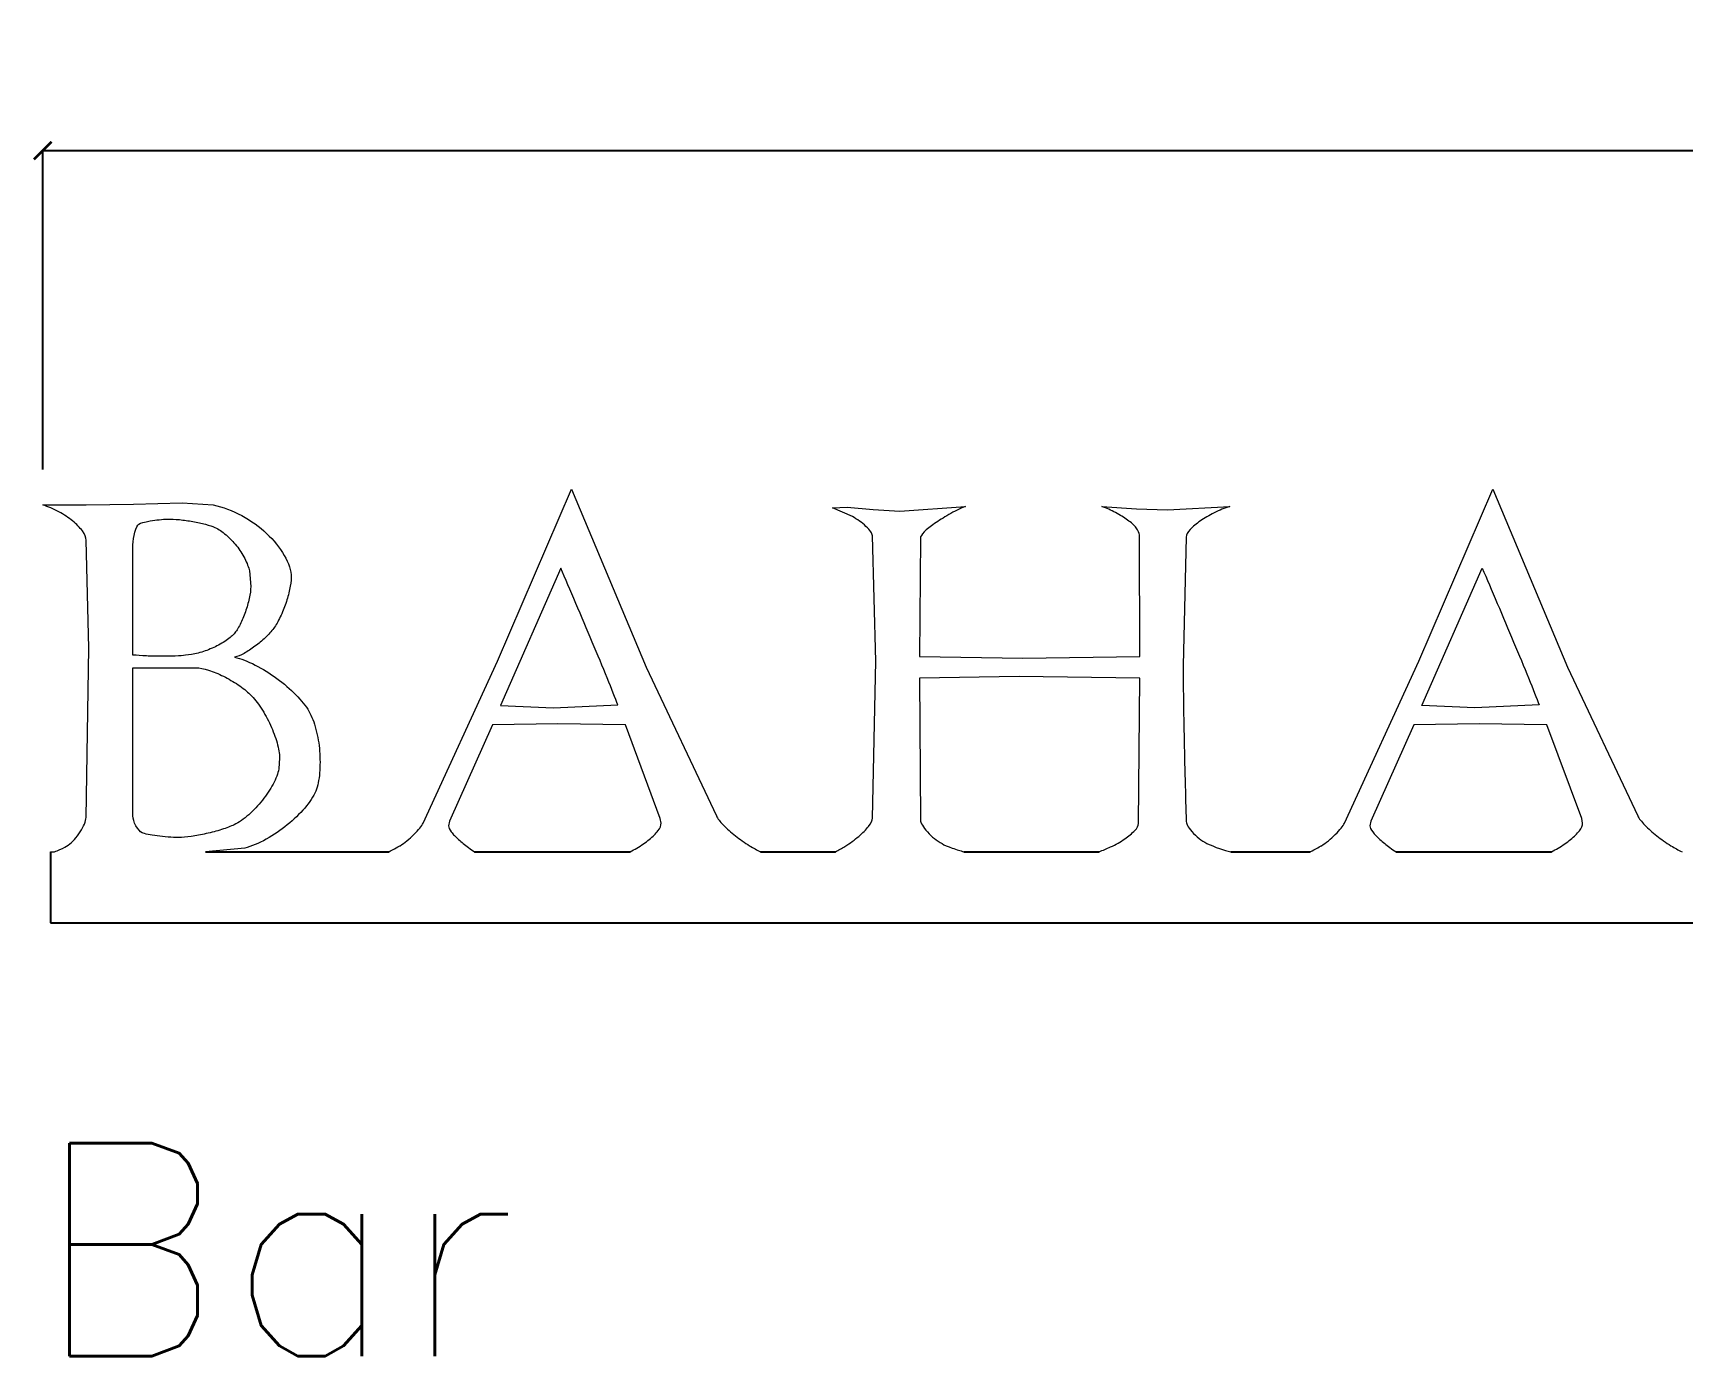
# Model space of a CAD drawing. Header units: inches. Extents: x 85 to 393, y -4 to 52.
# Drawn here: x 85.1 to 154.7, y -4 to 51.9 of the extents above; entities that cross this region are included whole.
import ezdxf

# ---------------------------------------------------------------- set-up
doc = ezdxf.new("R2010")
doc.units = ezdxf.units.IN
doc.header["$LTSCALE"] = 0.5
doc.header["$MEASUREMENT"] = 0
doc.layers.add('DIM', color=2, linetype='Continuous', lineweight=25)
doc.layers.add('I-FURN2', color=4, linetype='Continuous', lineweight=13)
doc.styles.add('Annotative', font='romans.shx', dxfattribs={"width": 0.75})
doc.styles.add('Arch-Dim', font='romans.shx', dxfattribs={"width": 0.75})
doc.dimstyles.new('Arch fav inches', dxfattribs={"dimscale": 48, "dimtxt": 0.0625, "dimasz": 0.015625, "dimexe": 0, "dimexo": 0.03125, "dimgap": 0.03125, "dimtad": 1, "dimdec": 1, "dimzin": 3, "dimdsep": 46, "dimtxsty": 'Arch-Dim', "dimblk1": 'ARCHTICK', "dimblk2": 'ARCHTICK', "dimsah": 1, "dimcen": 1, "dimclrd": 256, "dimclre": 256, "dimclrt": 256, "dimadec": 4, "dimazin": 2, "dimtfac": 1, "dimtdec": 1, "dimtix": 1, "dimtmove": 2, "dimatfit": 3, "dimfxl": 1, "dimfrac": 2, "dimtolj": 1, "dimtzin": 7, "dimarcsym": 0})

# ---------------------------------------------------------------- blocks, each defined once
blk = doc.blocks.new('baha sign flat letters')
at = {"color": 7, "lineweight": 0}
for points in [[(641.963, 1148.773, 0.989), (641.963, 1148.773, 0.989), (645.089, 1156.05, 0.989), (645.089, 1156.05, 0.989)], [(645.089, 1156.05, 0.989), (645.089, 1156.05, 0.989), (648.251, 1148.522, 0.989), (648.251, 1148.522, 0.989)], [(680.896, 1148.773, 0.989), (680.896, 1148.773, 0.989), (684.022, 1156.05, 0.989), (684.022, 1156.05, 0.989)], [(684.022, 1156.05, 0.989), (684.022, 1156.05, 0.989), (687.184, 1148.522, 0.989), (687.184, 1148.522, 0.989)], [(623.425, 1155.088, 0.989), (623.203, 1155.207, 0.989), (622.978, 1155.304, 0.989), (622.751, 1155.376, 0.989)], [(622.751, 1155.376, 0.989), (622.751, 1155.376, 0.989), (624.584, 1155.376, 0.989), (624.584, 1155.376, 0.989)], [(624.584, 1155.376, 0.989), (624.584, 1155.376, 0.989), (626.578, 1155.411, 0.989), (626.578, 1155.411, 0.989)], [(626.578, 1155.411, 0.989), (626.578, 1155.411, 0.989), (628.644, 1155.465, 0.989), (628.644, 1155.465, 0.989)], [(628.644, 1155.465, 0.989), (628.644, 1155.465, 0.989), (629.956, 1155.376, 0.989), (629.956, 1155.376, 0.989)], [(629.956, 1155.376, 0.989), (630.363, 1155.292, 0.989), (630.764, 1155.143, 0.989), (631.159, 1154.926, 0.989)], [(658.971, 1155.116, 0.989), (658.971, 1155.116, 0.989), (661.738, 1155.314, 0.989), (661.738, 1155.314, 0.989)], [(661.738, 1155.314, 0.989), (661.499, 1155.217, 0.989), (661.267, 1155.104, 0.989), (661.038, 1154.973, 0.989)], [(668.081, 1155.052, 0.989), (667.889, 1155.155, 0.989), (667.697, 1155.242, 0.989), (667.505, 1155.314, 0.989)], [(667.505, 1155.314, 0.989), (667.505, 1155.314, 0.989), (668.961, 1155.206, 0.989), (668.961, 1155.206, 0.989)], [(670.272, 1155.17, 0.989), (670.272, 1155.17, 0.989), (672.914, 1155.314, 0.989), (672.914, 1155.314, 0.989)], [(672.914, 1155.314, 0.989), (672.685, 1155.242, 0.989), (672.466, 1155.152, 0.989), (672.249, 1155.044, 0.989)], [(624.009, 1154.702, 0.989), (623.841, 1154.84, 0.989), (623.647, 1154.968, 0.989), (623.425, 1155.088, 0.989)], [(624.423, 1154.279, 0.989), (624.314, 1154.424, 0.989), (624.176, 1154.564, 0.989), (624.009, 1154.702, 0.989)], [(631.159, 1154.926, 0.989), (631.554, 1154.711, 0.989), (631.905, 1154.459, 0.989), (632.211, 1154.172, 0.989)], [(656.116, 1155.26, 0.989), (656.116, 1155.26, 0.989), (656.745, 1155.277, 0.989), (656.745, 1155.277, 0.989)], [(656.959, 1154.882, 0.989), (656.959, 1154.882, 0.989), (656.116, 1155.26, 0.989), (656.116, 1155.26, 0.989)], [(656.745, 1155.277, 0.989), (656.745, 1155.277, 0.989), (657.841, 1155.187, 0.989), (657.841, 1155.187, 0.989)], [(657.535, 1154.468, 0.989), (657.355, 1154.636, 0.989), (657.164, 1154.775, 0.989), (656.959, 1154.882, 0.989)], [(657.841, 1155.187, 0.989), (657.841, 1155.187, 0.989), (658.971, 1155.116, 0.989), (658.971, 1155.116, 0.989)], [(661.038, 1154.973, 0.989), (660.811, 1154.84, 0.989), (660.608, 1154.711, 0.989), (660.428, 1154.586, 0.989)], [(668.592, 1154.738, 0.989), (668.443, 1154.846, 0.989), (668.273, 1154.951, 0.989), (668.081, 1155.052, 0.989)], [(668.952, 1154.406, 0.989), (668.862, 1154.52, 0.989), (668.743, 1154.631, 0.989), (668.592, 1154.738, 0.989)], [(668.961, 1155.206, 0.989), (668.961, 1155.206, 0.989), (670.272, 1155.17, 0.989), (670.272, 1155.17, 0.989)], [(671.664, 1154.703, 0.989), (671.491, 1154.583, 0.989), (671.348, 1154.463, 0.989), (671.234, 1154.344, 0.989)], [(672.249, 1155.044, 0.989), (672.033, 1154.936, 0.989), (671.839, 1154.822, 0.989), (671.664, 1154.703, 0.989)], [(624.584, 1153.884, 0.989), (624.584, 1154.005, 0.989), (624.531, 1154.136, 0.989), (624.423, 1154.279, 0.989)], [(632.211, 1154.172, 0.989), (632.516, 1153.884, 0.989), (632.765, 1153.576, 0.989), (632.956, 1153.247, 0.989)], [(657.804, 1154.074, 0.989), (657.804, 1154.17, 0.989), (657.714, 1154.301, 0.989), (657.535, 1154.468, 0.989)], [(657.947, 1148.774, 0.989), (657.947, 1148.774, 0.989), (657.804, 1154.074, 0.989), (657.804, 1154.074, 0.989)], [(659.834, 1153.966, 0.989), (659.834, 1153.966, 0.989), (659.799, 1148.971, 0.989), (659.799, 1148.971, 0.989)], [(659.996, 1154.236, 0.989), (659.889, 1154.128, 0.989), (659.834, 1154.038, 0.989), (659.834, 1153.966, 0.989)], [(660.428, 1154.586, 0.989), (660.249, 1154.46, 0.989), (660.103, 1154.344, 0.989), (659.996, 1154.236, 0.989)], [(669.087, 1154.109, 0.989), (669.087, 1154.193, 0.989), (669.041, 1154.292, 0.989), (668.952, 1154.406, 0.989)], [(669.104, 1148.971, 0.989), (669.104, 1148.971, 0.989), (669.087, 1154.109, 0.989), (669.087, 1154.109, 0.989)], [(671.063, 1154.019, 0.989), (671.063, 1154.019, 0.989), (670.938, 1148.594, 0.989), (670.938, 1148.594, 0.989)], [(671.234, 1154.344, 0.989), (671.121, 1154.223, 0.989), (671.063, 1154.116, 0.989), (671.063, 1154.019, 0.989)], [(624.692, 1149.321, 0.989), (624.692, 1149.321, 0.989), (624.584, 1153.884, 0.989), (624.584, 1153.884, 0.989)], [(644.64, 1152.708, 0.989), (644.64, 1152.708, 0.989), (642.089, 1146.906, 0.989), (642.089, 1146.906, 0.989)], [(645.278, 1151.217, 0.989), (645.043, 1151.768, 0.989), (644.832, 1152.265, 0.989), (644.64, 1152.708, 0.989)], [(633.019, 1151.217, 0.989), (632.953, 1151.019, 0.989), (632.875, 1150.827, 0.989), (632.785, 1150.643, 0.989)], [(633.181, 1151.801, 0.989), (633.139, 1151.61, 0.989), (633.085, 1151.415, 0.989), (633.019, 1151.217, 0.989)], [(645.969, 1149.582, 0.989), (645.741, 1150.121, 0.989), (645.512, 1150.666, 0.989), (645.278, 1151.217, 0.989)], [(632.785, 1150.643, 0.989), (632.695, 1150.456, 0.989), (632.602, 1150.297, 0.989), (632.507, 1150.166, 0.989)], [(632.157, 1149.771, 0.989), (632.019, 1149.638, 0.989), (631.871, 1149.516, 0.989), (631.717, 1149.403, 0.989)], [(632.507, 1150.166, 0.989), (632.41, 1150.034, 0.989), (632.294, 1149.903, 0.989), (632.157, 1149.771, 0.989)], [(624.584, 1142.171, 0.989), (624.584, 1142.171, 0.989), (624.692, 1149.321, 0.989), (624.692, 1149.321, 0.989)], [(631.258, 1149.106, 0.989), (631.108, 1149.022, 0.989), (630.973, 1148.968, 0.989), (630.854, 1148.944, 0.989)], [(631.717, 1149.403, 0.989), (631.561, 1149.288, 0.989), (631.408, 1149.189, 0.989), (631.258, 1149.106, 0.989)], [(646.598, 1148.065, 0.989), (646.407, 1148.537, 0.989), (646.197, 1149.044, 0.989), (645.969, 1149.582, 0.989)], [(630.854, 1148.944, 0.989), (631.118, 1148.885, 0.989), (631.408, 1148.774, 0.989), (631.725, 1148.612, 0.989)], [(631.725, 1148.612, 0.989), (632.043, 1148.45, 0.989), (632.348, 1148.261, 0.989), (632.642, 1148.046, 0.989)], [(638.819, 1141.929, 0.989), (638.819, 1141.929, 0.989), (641.963, 1148.773, 0.989), (641.963, 1148.773, 0.989)], [(648.251, 1148.522, 0.989), (648.251, 1148.522, 0.989), (651.215, 1142.234, 0.989), (651.215, 1142.234, 0.989)], [(657.804, 1142.144, 0.989), (657.804, 1142.144, 0.989), (657.947, 1148.774, 0.989), (657.947, 1148.774, 0.989)], [(659.799, 1148.971, 0.989), (659.799, 1148.971, 0.989), (664.164, 1148.899, 0.989), (664.164, 1148.899, 0.989)], [(664.164, 1148.899, 0.989), (664.164, 1148.899, 0.989), (669.104, 1148.971, 0.989), (669.104, 1148.971, 0.989)], [(670.938, 1148.594, 0.989), (670.938, 1148.295, 0.989), (670.941, 1147.882, 0.989), (670.946, 1147.354, 0.989)], [(677.753, 1141.929, 0.989), (677.753, 1141.929, 0.989), (680.896, 1148.773, 0.989), (680.896, 1148.773, 0.989)], [(687.184, 1148.522, 0.989), (687.184, 1148.522, 0.989), (690.149, 1142.234, 0.989), (690.149, 1142.234, 0.989)], [(632.642, 1148.046, 0.989), (632.935, 1147.83, 0.989), (633.201, 1147.599, 0.989), (633.441, 1147.354, 0.989)], [(647.047, 1146.924, 0.989), (646.94, 1147.211, 0.989), (646.79, 1147.591, 0.989), (646.598, 1148.065, 0.989)], [(664.002, 1148.127, 0.989), (664.002, 1148.127, 0.989), (659.799, 1148.056, 0.989), (659.799, 1148.056, 0.989)], [(659.799, 1148.056, 0.989), (659.799, 1148.056, 0.989), (659.834, 1142.072, 0.989), (659.834, 1142.072, 0.989)], [(669.104, 1148.056, 0.989), (669.104, 1148.056, 0.989), (664.002, 1148.127, 0.989), (664.002, 1148.127, 0.989)], [(669.051, 1141.911, 0.989), (669.051, 1141.911, 0.989), (669.104, 1148.056, 0.989), (669.104, 1148.056, 0.989)], [(633.441, 1147.354, 0.989), (633.68, 1147.109, 0.989), (633.866, 1146.878, 0.989), (633.998, 1146.663, 0.989)], [(670.946, 1147.354, 0.989), (670.952, 1146.827, 0.989), (670.961, 1146.256, 0.989), (670.974, 1145.638, 0.989)], [(633.998, 1146.663, 0.989), (634.117, 1146.446, 0.989), (634.216, 1146.189, 0.989), (634.294, 1145.89, 0.989)], [(642.089, 1146.906, 0.989), (642.089, 1146.906, 0.989), (644.335, 1146.797, 0.989), (644.335, 1146.797, 0.989)], [(644.335, 1146.797, 0.989), (644.335, 1146.797, 0.989), (647.047, 1146.924, 0.989), (647.047, 1146.924, 0.989)], [(634.294, 1145.89, 0.989), (634.372, 1145.591, 0.989), (634.423, 1145.285, 0.989), (634.447, 1144.974, 0.989)], [(641.747, 1146.079, 0.989), (641.747, 1146.079, 0.989), (639.933, 1142.019, 0.989), (639.933, 1142.019, 0.989)], [(644.515, 1146.133, 0.989), (644.515, 1146.133, 0.989), (641.747, 1146.079, 0.989), (641.747, 1146.079, 0.989)], [(647.371, 1146.079, 0.989), (647.371, 1146.079, 0.989), (644.515, 1146.133, 0.989), (644.515, 1146.133, 0.989)], [(648.844, 1142.127, 0.989), (648.844, 1142.127, 0.989), (647.371, 1146.079, 0.989), (647.371, 1146.079, 0.989)], [(670.974, 1145.638, 0.989), (670.985, 1145.022, 0.989), (671, 1144.393, 0.989), (671.018, 1143.752, 0.989)], [(680.681, 1146.079, 0.989), (680.681, 1146.079, 0.989), (678.867, 1142.019, 0.989), (678.867, 1142.019, 0.989)], [(683.448, 1146.133, 0.989), (683.448, 1146.133, 0.989), (680.681, 1146.079, 0.989), (680.681, 1146.079, 0.989)], [(686.305, 1146.079, 0.989), (686.305, 1146.079, 0.989), (683.448, 1146.133, 0.989), (683.448, 1146.133, 0.989)], [(687.777, 1142.127, 0.989), (687.777, 1142.127, 0.989), (686.305, 1146.079, 0.989), (686.305, 1146.079, 0.989)], [(634.447, 1144.974, 0.989), (634.471, 1144.663, 0.989), (634.471, 1144.357, 0.989), (634.447, 1144.057, 0.989)], [(634.447, 1144.057, 0.989), (634.423, 1143.758, 0.989), (634.369, 1143.501, 0.989), (634.285, 1143.285, 0.989)], [(671.018, 1143.752, 0.989), (671.036, 1143.112, 0.989), (671.051, 1142.528, 0.989), (671.063, 1142.001, 0.989)], [(634.285, 1143.285, 0.989), (634.19, 1143.057, 0.989), (634.034, 1142.818, 0.989), (633.818, 1142.567, 0.989)], [(624.333, 1141.561, 0.989), (624.488, 1141.799, 0.989), (624.572, 1142.003, 0.989), (624.584, 1142.171, 0.989)], [(633.818, 1142.567, 0.989), (633.603, 1142.315, 0.989), (633.357, 1142.078, 0.989), (633.081, 1141.857, 0.989)], [(648.88, 1141.929, 0.989), (648.88, 1141.929, 0.989), (648.844, 1142.127, 0.989), (648.844, 1142.127, 0.989)], [(651.215, 1142.234, 0.989), (651.264, 1142.127, 0.989), (651.361, 1141.998, 0.989), (651.511, 1141.848, 0.989)], [(657.643, 1141.794, 0.989), (657.751, 1141.933, 0.989), (657.804, 1142.049, 0.989), (657.804, 1142.144, 0.989)], [(659.834, 1142.072, 0.989), (659.847, 1141.94, 0.989), (659.944, 1141.77, 0.989), (660.132, 1141.56, 0.989)], [(687.813, 1141.929, 0.989), (687.813, 1141.929, 0.989), (687.777, 1142.127, 0.989), (687.777, 1142.127, 0.989)], [(690.149, 1142.234, 0.989), (690.197, 1142.127, 0.989), (690.295, 1141.998, 0.989), (690.445, 1141.848, 0.989)], [(623.829, 1141.003, 0.989), (624.009, 1141.134, 0.989), (624.176, 1141.321, 0.989), (624.333, 1141.561, 0.989)], [(633.081, 1141.857, 0.989), (632.806, 1141.635, 0.989), (632.51, 1141.435, 0.989), (632.193, 1141.255, 0.989)], [(637.85, 1140.977, 0.989), (638.04, 1141.096, 0.989), (638.235, 1141.256, 0.989), (638.433, 1141.453, 0.989)], [(638.433, 1141.453, 0.989), (638.631, 1141.65, 0.989), (638.759, 1141.809, 0.989), (638.819, 1141.929, 0.989)], [(639.933, 1142.019, 0.989), (639.933, 1142.019, 0.989), (639.897, 1141.822, 0.989), (639.897, 1141.822, 0.989)], [(639.897, 1141.822, 0.989), (639.897, 1141.749, 0.989), (639.936, 1141.662, 0.989), (640.013, 1141.561, 0.989)], [(640.013, 1141.561, 0.989), (640.092, 1141.459, 0.989), (640.193, 1141.351, 0.989), (640.319, 1141.239, 0.989)], [(648.378, 1141.239, 0.989), (648.532, 1141.363, 0.989), (648.655, 1141.485, 0.989), (648.745, 1141.606, 0.989)], [(648.745, 1141.606, 0.989), (648.835, 1141.725, 0.989), (648.88, 1141.832, 0.989), (648.88, 1141.929, 0.989)], [(651.511, 1141.848, 0.989), (651.662, 1141.699, 0.989), (651.829, 1141.549, 0.989), (652.016, 1141.398, 0.989)], [(652.016, 1141.398, 0.989), (652.2, 1141.25, 0.989), (652.402, 1141.108, 0.989), (652.616, 1140.977, 0.989)], [(656.646, 1140.95, 0.989), (656.867, 1141.087, 0.989), (657.062, 1141.229, 0.989), (657.229, 1141.372, 0.989)], [(657.229, 1141.372, 0.989), (657.398, 1141.515, 0.989), (657.535, 1141.656, 0.989), (657.643, 1141.794, 0.989)], [(660.132, 1141.56, 0.989), (660.317, 1141.351, 0.989), (660.523, 1141.186, 0.989), (660.751, 1141.066, 0.989)], [(668.468, 1141.264, 0.989), (668.639, 1141.384, 0.989), (668.781, 1141.501, 0.989), (668.889, 1141.615, 0.989)], [(668.889, 1141.615, 0.989), (668.997, 1141.727, 0.989), (669.051, 1141.828, 0.989), (669.051, 1141.911, 0.989)], [(671.063, 1142.001, 0.989), (671.075, 1141.869, 0.989), (671.18, 1141.702, 0.989), (671.377, 1141.498, 0.989)], [(671.377, 1141.498, 0.989), (671.574, 1141.293, 0.989), (671.794, 1141.139, 0.989), (672.033, 1141.032, 0.989)], [(676.783, 1140.977, 0.989), (676.973, 1141.096, 0.989), (677.169, 1141.256, 0.989), (677.367, 1141.453, 0.989)], [(677.367, 1141.453, 0.989), (677.564, 1141.65, 0.989), (677.692, 1141.809, 0.989), (677.753, 1141.929, 0.989)], [(678.867, 1142.019, 0.989), (678.867, 1142.019, 0.989), (678.83, 1141.822, 0.989), (678.83, 1141.822, 0.989)], [(678.83, 1141.822, 0.989), (678.83, 1141.749, 0.989), (678.87, 1141.662, 0.989), (678.946, 1141.561, 0.989)], [(678.946, 1141.561, 0.989), (679.026, 1141.459, 0.989), (679.126, 1141.351, 0.989), (679.253, 1141.239, 0.989)], [(687.31, 1141.239, 0.989), (687.465, 1141.363, 0.989), (687.588, 1141.485, 0.989), (687.678, 1141.606, 0.989)], [(687.678, 1141.606, 0.989), (687.768, 1141.725, 0.989), (687.813, 1141.832, 0.989), (687.813, 1141.929, 0.989)], [(690.445, 1141.848, 0.989), (690.595, 1141.699, 0.989), (690.762, 1141.549, 0.989), (690.949, 1141.398, 0.989)], [(690.949, 1141.398, 0.989), (691.134, 1141.25, 0.989), (691.335, 1141.108, 0.989), (691.549, 1140.977, 0.989)], [(623.248, 1140.724, 0.989), (623.315, 1140.751, 0.989), (623.389, 1140.781, 0.989), (623.47, 1140.815, 0.989)], [(623.47, 1140.815, 0.989), (623.626, 1140.881, 0.989), (623.746, 1140.944, 0.989), (623.829, 1141.003, 0.989)], [(631.285, 1140.877, 0.989), (631.285, 1140.877, 0.989), (629.621, 1140.724, 0.989), (629.621, 1140.724, 0.989)], [(632.193, 1141.255, 0.989), (631.875, 1141.075, 0.989), (631.573, 1140.95, 0.989), (631.285, 1140.877, 0.989)], [(637.369, 1140.724, 0.989), (637.578, 1140.834, 0.989), (637.85, 1140.977, 0.989), (637.85, 1140.977, 0.989)], [(640.319, 1141.239, 0.989), (640.445, 1141.123, 0.989), (640.586, 1141.009, 0.989), (640.742, 1140.896, 0.989)], [(640.742, 1140.896, 0.989), (640.826, 1140.835, 0.989), (640.912, 1140.777, 0.989), (640.999, 1140.724, 0.989)], [(647.566, 1140.724, 0.989), (647.664, 1140.771, 0.989), (647.761, 1140.822, 0.989), (647.856, 1140.879, 0.989)], [(647.856, 1140.879, 0.989), (648.047, 1140.992, 0.989), (648.222, 1141.111, 0.989), (648.378, 1141.239, 0.989)], [(652.616, 1140.977, 0.989), (652.776, 1140.879, 0.989), (652.931, 1140.795, 0.989), (653.083, 1140.724, 0.989)], [(656.242, 1140.724, 0.989), (656.377, 1140.792, 0.989), (656.512, 1140.867, 0.989), (656.646, 1140.95, 0.989)], [(660.751, 1141.066, 0.989), (660.846, 1141.006, 0.989), (660.99, 1140.944, 0.989), (661.181, 1140.878, 0.989)], [(661.181, 1140.878, 0.989), (661.374, 1140.812, 0.989), (661.535, 1140.761, 0.989), (661.669, 1140.724, 0.989)], [(667.383, 1140.724, 0.989), (667.547, 1140.782, 0.989), (667.708, 1140.848, 0.989), (667.865, 1140.923, 0.989)], [(667.865, 1140.923, 0.989), (668.093, 1141.032, 0.989), (668.293, 1141.144, 0.989), (668.468, 1141.264, 0.989)], [(672.033, 1141.032, 0.989), (672.129, 1140.983, 0.989), (672.272, 1140.927, 0.989), (672.466, 1140.86, 0.989)], [(672.466, 1140.86, 0.989), (672.655, 1140.794, 0.989), (672.817, 1140.749, 0.989), (672.952, 1140.724, 0.989)], [(676.302, 1140.724, 0.989), (676.511, 1140.834, 0.989), (676.783, 1140.977, 0.989), (676.783, 1140.977, 0.989)], [(679.253, 1141.239, 0.989), (679.378, 1141.123, 0.989), (679.519, 1141.009, 0.989), (679.675, 1140.896, 0.989)], [(679.675, 1140.896, 0.989), (679.759, 1140.835, 0.989), (679.845, 1140.777, 0.989), (679.932, 1140.724, 0.989)], [(686.499, 1140.724, 0.989), (686.597, 1140.771, 0.989), (686.694, 1140.822, 0.989), (686.789, 1140.879, 0.989)], [(686.789, 1140.879, 0.989), (686.981, 1140.992, 0.989), (687.155, 1141.111, 0.989), (687.31, 1141.239, 0.989)], [(691.549, 1140.977, 0.989), (691.708, 1140.879, 0.989), (691.864, 1140.795, 0.989), (692.016, 1140.724, 0.989)]]:
    blk.add_open_spline(points, degree=3, dxfattribs=at)
for points, knots in [([(631.483, 1152.591, 0.989), (631.448, 1152.747, 0.989), (631.381, 1152.92, 0.989), (631.285, 1153.112, 0.989), (631.189, 1153.304, 0.989), (631.073, 1153.483, 0.989), (630.935, 1153.651, 0.989), (630.797, 1153.818, 0.989), (630.65, 1153.971, 0.989), (630.494, 1154.11, 0.989), (630.339, 1154.247, 0.989), (630.183, 1154.352, 0.989), (630.027, 1154.424, 0.989), (629.92, 1154.472, 0.989), (629.785, 1154.517, 0.989), (629.624, 1154.558, 0.989), (629.462, 1154.6, 0.989), (629.285, 1154.639, 0.989), (629.093, 1154.675, 0.989), (628.902, 1154.711, 0.989), (628.713, 1154.738, 0.989), (628.528, 1154.756, 0.989), (628.341, 1154.774, 0.989), (628.177, 1154.783, 0.989), (628.034, 1154.783, 0.989), (627.794, 1154.77, 0.989), (627.545, 1154.744, 0.989), (627.287, 1154.702, 0.989), (627.03, 1154.66, 0.989), (626.871, 1154.616, 0.989), (626.811, 1154.567, 0.989), (626.751, 1154.519, 0.989), (626.694, 1154.406, 0.989), (626.641, 1154.226, 0.989), (626.588, 1154.046, 0.989), (626.56, 1153.866, 0.989), (626.56, 1153.687, 0.989), (626.56, 1153.687, 0.989), (626.56, 1149.034, 0.989), (626.56, 1149.034, 0.989), (626.728, 1149.022, 0.989), (626.916, 1149.01, 0.989), (627.127, 1148.997, 0.989), (627.336, 1148.986, 0.989), (627.542, 1148.98, 0.989), (627.746, 1148.98, 0.989), (627.961, 1148.98, 0.989), (628.162, 1148.983, 0.989), (628.348, 1148.989, 0.989), (628.533, 1148.995, 0.989), (628.68, 1149.01, 0.989), (628.788, 1149.034, 0.989), (628.943, 1149.034, 0.989), (629.12, 1149.061, 0.989), (629.318, 1149.115, 0.989), (629.516, 1149.169, 0.989), (629.711, 1149.237, 0.989), (629.902, 1149.321, 0.989), (630.093, 1149.406, 0.989), (630.273, 1149.501, 0.989), (630.44, 1149.609, 0.989), (630.609, 1149.717, 0.989), (630.74, 1149.825, 0.989), (630.836, 1149.932, 0.989), (630.919, 1150.027, 0.989), (631.004, 1150.16, 0.989), (631.088, 1150.328, 0.989), (631.172, 1150.495, 0.989), (631.246, 1150.671, 0.989), (631.313, 1150.858, 0.989), (631.378, 1151.043, 0.989), (631.432, 1151.231, 0.989), (631.474, 1151.423, 0.989), (631.515, 1151.614, 0.989), (631.537, 1151.782, 0.989), (631.537, 1151.926, 0.989), (631.537, 1151.926, 0.989), (631.483, 1152.591, 0.989), (631.483, 1152.591, 0.989)], [0, 0, 0, 0, 1, 1, 1, 2, 2, 2, 3, 3, 3, 4, 4, 4, 5, 5, 5, 6, 6, 6, 7, 7, 7, 8, 8, 8, 9, 9, 9, 10, 10, 10, 11, 11, 11, 12, 12, 12, 13, 13, 13, 14, 14, 14, 15, 15, 15, 16, 16, 16, 17, 17, 17, 18, 18, 18, 19, 19, 19, 20, 20, 20, 21, 21, 21, 22, 22, 22, 23, 23, 23, 24, 24, 24, 25, 25, 25, 26, 26, 26, 26]), ([(632.956, 1153.247, 0.989), (633.148, 1152.917, 0.989), (633.244, 1152.603, 0.989), (633.244, 1152.304, 0.989), (633.244, 1152.16, 0.989), (633.222, 1151.992, 0.989), (633.181, 1151.801, 0.989)], [37, 37, 37, 37, 38, 38, 38, 39, 39, 39, 39]), ([(683.268, 1146.797, 0.989), (683.268, 1146.797, 0.989), (685.981, 1146.924, 0.989), (685.981, 1146.924, 0.989), (685.873, 1147.211, 0.989), (685.724, 1147.591, 0.989), (685.531, 1148.065, 0.989), (685.34, 1148.537, 0.989), (685.13, 1149.044, 0.989), (684.902, 1149.582, 0.989), (684.674, 1150.121, 0.989), (684.445, 1150.666, 0.989), (684.212, 1151.217, 0.989), (683.977, 1151.768, 0.989), (683.765, 1152.265, 0.989), (683.573, 1152.708, 0.989), (683.573, 1152.708, 0.989), (681.023, 1146.906, 0.989), (681.023, 1146.906, 0.989), (681.023, 1146.906, 0.989), (683.268, 1146.797, 0.989), (683.268, 1146.797, 0.989)], [0, 0, 0, 0, 1, 1, 1, 2, 2, 2, 3, 3, 3, 4, 4, 4, 5, 5, 5, 6, 6, 6, 7, 7, 7, 7]), ([(628.501, 1141.327, 0.989), (628.644, 1141.327, 0.989), (628.817, 1141.342, 0.989), (629.022, 1141.372, 0.989), (629.225, 1141.401, 0.989), (629.438, 1141.44, 0.989), (629.659, 1141.488, 0.989), (629.881, 1141.537, 0.989), (630.097, 1141.593, 0.989), (630.306, 1141.66, 0.989), (630.515, 1141.725, 0.989), (630.692, 1141.794, 0.989), (630.836, 1141.865, 0.989), (631.039, 1141.961, 0.989), (631.246, 1142.102, 0.989), (631.455, 1142.288, 0.989), (631.665, 1142.473, 0.989), (631.857, 1142.677, 0.989), (632.031, 1142.898, 0.989), (632.204, 1143.121, 0.989), (632.354, 1143.348, 0.989), (632.48, 1143.582, 0.989), (632.605, 1143.815, 0.989), (632.686, 1144.027, 0.989), (632.723, 1144.219, 0.989), (632.723, 1144.219, 0.989), (632.758, 1144.686, 0.989), (632.758, 1144.686, 0.989), (632.758, 1144.866, 0.989), (632.723, 1145.079, 0.989), (632.65, 1145.325, 0.989), (632.578, 1145.569, 0.989), (632.486, 1145.818, 0.989), (632.372, 1146.07, 0.989), (632.258, 1146.321, 0.989), (632.126, 1146.56, 0.989), (631.977, 1146.789, 0.989), (631.827, 1147.016, 0.989), (631.675, 1147.208, 0.989), (631.519, 1147.363, 0.989), (631.375, 1147.507, 0.989), (631.204, 1147.645, 0.989), (631.007, 1147.776, 0.989), (630.809, 1147.908, 0.989), (630.602, 1148.028, 0.989), (630.387, 1148.136, 0.989), (630.171, 1148.244, 0.989), (629.962, 1148.33, 0.989), (629.758, 1148.397, 0.989), (629.554, 1148.462, 0.989), (629.381, 1148.495, 0.989), (629.237, 1148.495, 0.989), (629.237, 1148.495, 0.989), (626.56, 1148.495, 0.989), (626.56, 1148.495, 0.989), (626.56, 1148.495, 0.989), (626.56, 1142.243, 0.989), (626.56, 1142.243, 0.989), (626.56, 1142.111, 0.989), (626.602, 1141.971, 0.989), (626.686, 1141.821, 0.989), (626.77, 1141.671, 0.989), (626.86, 1141.572, 0.989), (626.956, 1141.525, 0.989), (627.003, 1141.5, 0.989), (627.084, 1141.476, 0.989), (627.197, 1141.452, 0.989), (627.312, 1141.428, 0.989), (627.44, 1141.407, 0.989), (627.585, 1141.39, 0.989), (627.728, 1141.372, 0.989), (627.881, 1141.357, 0.989), (628.042, 1141.345, 0.989), (628.204, 1141.332, 0.989), (628.356, 1141.327, 0.989), (628.501, 1141.327, 0.989)], [0, 0, 0, 0, 1, 1, 1, 2, 2, 2, 3, 3, 3, 4, 4, 4, 5, 5, 5, 6, 6, 6, 7, 7, 7, 8, 8, 8, 9, 9, 9, 10, 10, 10, 11, 11, 11, 12, 12, 12, 13, 13, 13, 14, 14, 14, 15, 15, 15, 16, 16, 16, 17, 17, 17, 18, 18, 18, 19, 19, 19, 20, 20, 20, 21, 21, 21, 22, 22, 22, 23, 23, 23, 24, 24, 24, 25, 25, 25, 25])]:
    blk.add_open_spline(points, degree=3, knots=knots, dxfattribs=at)
blk = doc.blocks.new('_ArchTick')
at = {"color": 0, "linetype": 'ByBlock', "const_width": 0.15}
blk.add_lwpolyline([(-0.5, -0.5), (0.5, 0.5)], dxfattribs=at)
blk = doc.blocks.new('*D9')
at = {"layer": 'Defpoints', "color": 0}
for p in [(243.479, 46.933), (85.477, 31.957, 0.989), (243.479, 17.305, 0.989)]:
    blk.add_point(p, dxfattribs=at)
at = {"layer": 'DIM', "lineweight": -2}
for p, q in [((85.477, 33.457), (85.477, 46.933)), ((85.477, 46.933), (243.479, 46.933)), ((243.479, 18.805), (243.479, 46.933))]:
    blk.add_line(p, q, dxfattribs=at)
at = {"layer": 'DIM', "lineweight": -2, "xscale": 0.75, "yscale": 0.75, "zscale": 0.75, "rotation": 180}
blk.add_blockref('_ArchTick', (85.477, 46.933), dxfattribs=at)
at = {"layer": 'DIM', "lineweight": -2, "xscale": 0.75, "yscale": 0.75, "zscale": 0.75}
blk.add_blockref('_ArchTick', (243.479, 46.933), dxfattribs=at)
at = {"layer": 'DIM', "insert": (164.478, 49.933), "char_height": 3, "attachment_point": 5, "style": 'Arch-Dim'}
blk.add_mtext('\\A1;158.0', dxfattribs=at)

msp = doc.modelspace()

# ---------------------------------------------------------------- linework, layer by layer
for p, q in [((85.801, 17.305, 0.989), (85.801, 16.305, 0.989)), ((85.801, 17.305, 0.989), (85.801, 14.305, 0.989)), ((92.347, 17.305, 0.989), (100.095, 17.305, 0.989)), ((103.725, 17.305, 0.989), (110.292, 17.305, 0.989)), ((115.809, 17.305, 0.989), (118.968, 17.305, 0.989)), ((124.395, 17.305, 0.989), (130.109, 17.305, 0.989)), ((135.678, 17.305, 0.989), (139.028, 17.305, 0.989)), ((142.659, 17.305, 0.989), (149.225, 17.305, 0.989)), ((85.801, 14.305, 0.989), (243.65, 14.298, 0.989))]:
    msp.add_line(p, q)
at = {"layer": 'I-FURN2'}
msp.add_line((85.801, 17.305, 0.989), (85.974, 17.305, 0.989), dxfattribs=at)

# ---------------------------------------------------------------- block references
msp.add_blockref('baha sign flat letters', (-537.274, -1123.419))

# ---------------------------------------------------------------- texts
at = {"insert": (85.068, 4.994), "char_height": 9, "width": 163.88453, "attachment_point": 1, "style": 'Annotative'}
msp.add_mtext('{\\W1;Bar }', dxfattribs=at)

# ---------------------------------------------------------------- dimensions: what is measured, and where the dimension line sits
at = {"layer": 'DIM'}
dim = msp.add_linear_dim(base=(243.479, 46.933), p1=(85.477, 31.957, 0.989), p2=(243.479, 17.305, 0.989), dimstyle='Arch fav inches', dxfattribs=at)
dim.commit()
dim.dimension.update_dxf_attribs({"geometry": '*D9', "text_midpoint": (164.478, 49.933)})

doc.saveas('drawing.dxf')
